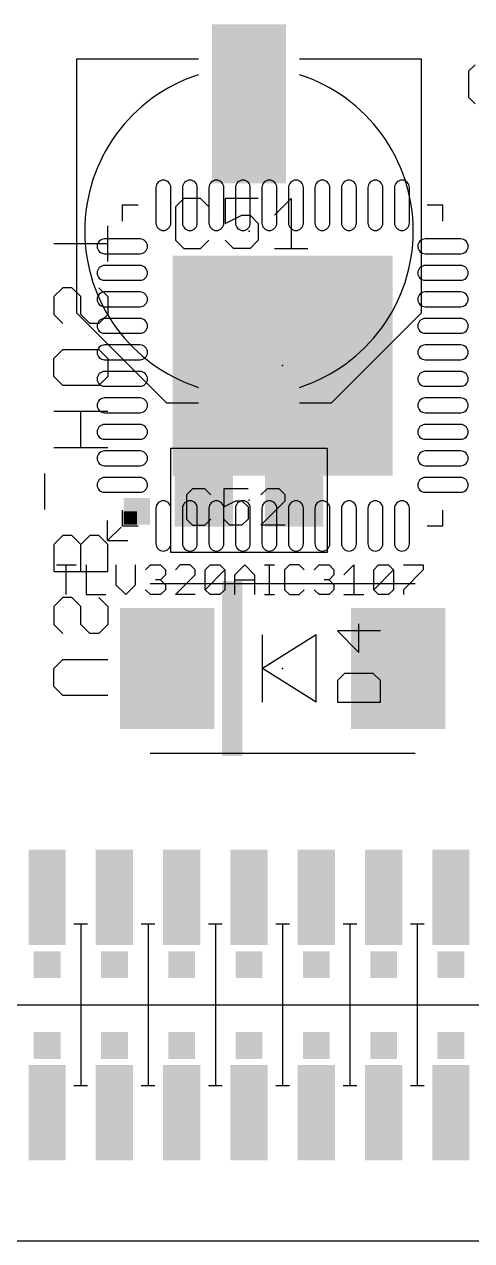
# Model space of a CAD drawing. Extents: x -7.7 to 78.5, y -0.3 to 53.5.
# Drawn here: x 7.19 to 15.63, y 0 to 22.95 of the extents above; entities that cross this region are included whole.
import ezdxf

# ---------------------------------------------------------------- set-up
doc = ezdxf.new("R2010")
doc.units = 0
for name, color, linetype in [('1', 22, 'CONTINUOUS'), ('16', 140, 'CONTINUOUS'), ('17', 82, 'CONTINUOUS'), ('20', 253, 'CONTINUOUS'), ('21', 253, 'CONTINUOUS'), ('22', 53, 'CONTINUOUS'), ('23', 253, 'CONTINUOUS'), ('24', 53, 'CONTINUOUS'), ('25', 253, 'CONTINUOUS'), ('26', 53, 'CONTINUOUS'), ('39', 22, 'CONTINUOUS')]:
    doc.layers.add(name, color=color, linetype=linetype)

# ---------------------------------------------------------------- blocks, each defined once
blk = doc.blocks.new('RECT')
blk.add_solid([(-0.5, -0.5), (0.5, -0.5), (-0.5, 0.5), (0.5, 0.5)])
blk = doc.blocks.new('RECT152000X44800R100')
blk.add_lwpolyline([(0.475, 0), (0.475, 0, 0.4142), (0.335, 0.14), (-0.335, 0.14, 0.4142), (-0.475, 0), (-0.475, 0, 0.4142), (-0.335, -0.14), (0.335, -0.14, 0.4142)], format="xyb", close=True)
blk = doc.blocks.new('SQUAREP')
blk.add_solid([(-0.5, -0.5), (0.5, -0.5), (-0.5, 0.5), (0.5, 0.5)])

msp = doc.modelspace()

# ---------------------------------------------------------------- linework, layer by layer
at = {"layer": '20'}
msp.add_line((0, 0), (63.391, 0), dxfattribs=at)
at = {"layer": '21'}
for p, q in [((8.18, 17.5), (8.18, 22.3)), ((8.18, 22.3), (10.48, 22.3)), ((12.38, 22.3), (14.68, 22.3)), ((14.68, 22.3), (14.68, 17.5)), ((9.88, 15.8), (8.18, 17.5)), ((14.68, 17.5), (12.98, 15.8)), ((10.48, 15.8), (9.88, 15.8)), ((12.98, 15.8), (12.38, 15.8)), ((9.565, 12.399), (14.565, 12.399)), ((12.7, 11.43), (11.684, 10.795)), ((11.684, 10.16), (11.684, 11.43)), ((12.7, 10.16), (12.7, 11.43)), ((12.7, 10.16), (11.684, 10.795)), ((14.565, 9.191), (9.565, 9.191)), ((8.255, 5.969), (8.128, 5.969)), ((8.382, 5.969), (8.255, 5.969)), ((8.255, 5.969), (8.255, 4.445)), ((9.525, 5.969), (9.398, 5.969)), ((9.652, 5.969), (9.525, 5.969)), ((9.525, 5.969), (9.525, 4.445)), ((10.795, 5.969), (10.668, 5.969)), ((10.922, 5.969), (10.795, 5.969)), ((10.795, 5.969), (10.795, 4.445)), ((12.065, 5.969), (11.938, 5.969)), ((12.192, 5.969), (12.065, 5.969)), ((12.065, 5.969), (12.065, 4.445)), ((13.335, 5.969), (13.208, 5.969)), ((13.462, 5.969), (13.335, 5.969)), ((13.335, 5.969), (13.335, 4.445)), ((14.605, 5.969), (14.478, 5.969)), ((14.732, 5.969), (14.605, 5.969)), ((14.605, 5.969), (14.605, 4.445)), ((8.255, 4.445), (6.985, 4.445)), ((9.525, 4.445), (8.255, 4.445)), ((8.255, 4.445), (8.255, 2.921)), ((10.795, 4.445), (9.525, 4.445)), ((9.525, 4.445), (9.525, 2.921)), ((12.065, 4.445), (10.795, 4.445)), ((10.795, 4.445), (10.795, 2.921)), ((13.335, 4.445), (12.065, 4.445)), ((12.065, 4.445), (12.065, 2.921)), ((14.605, 4.445), (13.335, 4.445)), ((13.335, 4.445), (13.335, 2.921)), ((15.875, 4.445), (14.605, 4.445)), ((14.605, 4.445), (14.605, 2.921)), ((8.255, 2.921), (8.128, 2.921)), ((8.382, 2.921), (8.255, 2.921)), ((9.525, 2.921), (9.398, 2.921)), ((9.652, 2.921), (9.525, 2.921)), ((10.795, 2.921), (10.668, 2.921)), ((10.922, 2.921), (10.795, 2.921)), ((12.065, 2.921), (11.938, 2.921)), ((12.192, 2.921), (12.065, 2.921)), ((13.335, 2.921), (13.208, 2.921)), ((13.462, 2.921), (13.335, 2.921)), ((14.605, 2.921), (14.478, 2.921)), ((14.732, 2.921), (14.605, 2.921))]:
    msp.add_line(p, q, dxfattribs=at)
for start, end in [(107.8503, 252.1497), (287.8503, 72.1497)]:
    msp.add_arc((11.43, 19.05), 3.0992, start, end, dxfattribs=at)
at = {"layer": '22'}
for p, q in [((9.34, 19.535), (9.04, 19.535)), ((9.04, 19.535), (9.04, 19.235)), ((15.09, 19.535), (14.79, 19.535)), ((15.09, 19.235), (15.09, 19.535)), ((9.04, 13.785), (9.04, 13.485)), ((15.09, 13.485), (15.09, 13.785)), ((8.763, 13.208), (8.763, 13.589)), ((9.017, 13.462), (8.763, 13.208)), ((9.04, 13.485), (9.34, 13.485)), ((14.79, 13.485), (15.09, 13.485)), ((8.763, 13.208), (9.144, 13.208))]:
    msp.add_line(p, q, dxfattribs=at)
at = {"layer": '23'}
for p in [(11.43, 19.05), (11.43, 13.97), (12.065, 10.795)]:
    msp.add_point(p, dxfattribs=at)
at = {"layer": '24'}
msp.add_point((12.065, 16.51), dxfattribs=at)
at = {"layer": '25'}
for p, q in [((15.6957, 22.1875), (15.5729, 22.0647)), ((15.5729, 22.0647), (15.5729, 21.5732)), ((15.5729, 21.5732), (15.6957, 21.4503)), ((10.1999, 19.6637), (10.0431, 19.5069)), ((10.5134, 19.6637), (10.1999, 19.6637)), ((10.6702, 19.5069), (10.5134, 19.6637)), ((11.6057, 19.6637), (10.9786, 19.6637)), ((10.9786, 19.6637), (10.9786, 19.1934)), ((11.9141, 19.3502), (12.2277, 19.6637)), ((12.2277, 19.6637), (12.2277, 18.7231)), ((10.0431, 19.5069), (10.0431, 18.8799)), ((10.9786, 19.1934), (11.2922, 19.3502)), ((11.2922, 19.3502), (11.4489, 19.3502)), ((11.4489, 19.3502), (11.6057, 19.1934)), ((11.6057, 19.1934), (11.6057, 18.8799)), ((10.0431, 18.8799), (10.1999, 18.7231)), ((10.5134, 18.7231), (10.6702, 18.8799)), ((11.1354, 18.7231), (10.9786, 18.8799)), ((11.6057, 18.8799), (11.4489, 18.7231)), ((10.1999, 18.7231), (10.5134, 18.7231)), ((11.4489, 18.7231), (11.1354, 18.7231)), ((11.9141, 18.7231), (12.5412, 18.7231)), ((10.3666, 14.1865), (10.2522, 14.0721)), ((10.2522, 14.0721), (10.2522, 13.6145)), ((10.5954, 14.1865), (10.3666, 14.1865)), ((10.7098, 14.0721), (10.5954, 14.1865)), ((11.4114, 14.1865), (10.9538, 14.1865)), ((10.9538, 14.1865), (10.9538, 13.8433)), ((11.7699, 14.1865), (11.6555, 14.0721)), ((11.9986, 14.1865), (11.7699, 14.1865)), ((12.113, 14.0721), (11.9986, 14.1865)), ((12.113, 13.9577), (12.113, 14.0721)), ((10.9538, 13.8433), (11.1826, 13.9577)), ((11.1826, 13.9577), (11.297, 13.9577)), ((11.297, 13.9577), (11.4114, 13.8433)), ((11.4114, 13.8433), (11.4114, 13.6145)), ((11.6555, 13.5001), (12.113, 13.9577)), ((10.2522, 13.6145), (10.3666, 13.5001)), ((10.5954, 13.5001), (10.7098, 13.6145)), ((11.0682, 13.5001), (10.9538, 13.6145)), ((11.4114, 13.6145), (11.297, 13.5001)), ((10.3666, 13.5001), (10.5954, 13.5001)), ((11.297, 13.5001), (11.0682, 13.5001)), ((12.113, 13.5001), (11.6555, 13.5001)), ((7.7955, 12.7491), (8.1683, 12.7491)), ((7.9819, 12.1898), (7.9819, 12.7491)), ((8.3568, 12.7491), (8.3568, 12.1898)), ((8.9181, 12.7491), (8.9181, 12.3762)), ((9.2909, 12.3762), (9.2909, 12.7491)), ((9.4794, 12.6559), (9.5726, 12.7491)), ((9.5726, 12.7491), (9.759, 12.7491)), ((9.759, 12.7491), (9.8522, 12.6559)), ((9.8522, 12.6559), (9.8522, 12.5627)), ((10.1339, 12.7491), (10.0407, 12.6559)), ((10.3203, 12.7491), (10.1339, 12.7491)), ((10.4135, 12.6559), (10.3203, 12.7491)), ((10.4135, 12.5627), (10.4135, 12.6559)), ((10.602, 12.6559), (10.6952, 12.7491)), ((10.602, 12.283), (10.602, 12.6559)), ((10.602, 12.283), (10.9748, 12.6559)), ((10.6952, 12.7491), (10.8816, 12.7491)), ((10.8816, 12.7491), (10.9748, 12.6559)), ((10.9748, 12.6559), (10.9748, 12.283)), ((11.1633, 12.5627), (11.3497, 12.7491)), ((11.3497, 12.7491), (11.5362, 12.5627)), ((11.7246, 12.7491), (11.911, 12.7491)), ((11.8178, 12.1898), (11.8178, 12.7491)), ((12.192, 12.7491), (12.0988, 12.6559)), ((12.0988, 12.6559), (12.0988, 12.283)), ((12.3785, 12.7491), (12.192, 12.7491)), ((12.4717, 12.6559), (12.3785, 12.7491)), ((12.6601, 12.6559), (12.7533, 12.7491)), ((12.7533, 12.7491), (12.9398, 12.7491)), ((12.9398, 12.7491), (13.033, 12.6559)), ((13.033, 12.6559), (13.033, 12.5627)), ((13.2214, 12.5627), (13.4079, 12.7491)), ((13.4079, 12.7491), (13.4079, 12.1898)), ((13.7828, 12.6559), (13.876, 12.7491)), ((13.7828, 12.283), (13.7828, 12.6559)), ((13.7828, 12.283), (14.1556, 12.6559)), ((13.876, 12.7491), (14.0624, 12.7491)), ((14.0624, 12.7491), (14.1556, 12.6559)), ((14.1556, 12.6559), (14.1556, 12.283)), ((14.3441, 12.7491), (14.7169, 12.7491)), ((14.7169, 12.6559), (14.3441, 12.283)), ((14.7169, 12.7491), (14.7169, 12.6559)), ((9.759, 12.4694), (9.6658, 12.4694)), ((9.8522, 12.5627), (9.759, 12.4694)), ((9.759, 12.4694), (9.8522, 12.3762)), ((10.0407, 12.1898), (10.4135, 12.5627)), ((11.1633, 12.1898), (11.1633, 12.5627)), ((11.1633, 12.4694), (11.5362, 12.4694)), ((11.5362, 12.5627), (11.5362, 12.1898)), ((12.9398, 12.4694), (12.8466, 12.4694)), ((13.033, 12.5627), (12.9398, 12.4694)), ((12.9398, 12.4694), (13.033, 12.3762)), ((8.3568, 12.1898), (8.7296, 12.1898)), ((8.9181, 12.3762), (9.1045, 12.1898)), ((9.1045, 12.1898), (9.2909, 12.3762)), ((9.5726, 12.1898), (9.4794, 12.283)), ((9.759, 12.1898), (9.5726, 12.1898)), ((9.8522, 12.283), (9.759, 12.1898)), ((9.8522, 12.3762), (9.8522, 12.283)), ((10.4135, 12.1898), (10.0407, 12.1898)), ((10.6952, 12.1898), (10.602, 12.283)), ((10.8816, 12.1898), (10.6952, 12.1898)), ((10.9748, 12.283), (10.8816, 12.1898)), ((11.7246, 12.1898), (11.911, 12.1898)), ((12.0988, 12.283), (12.192, 12.1898)), ((12.192, 12.1898), (12.3785, 12.1898)), ((12.3785, 12.1898), (12.4717, 12.283)), ((12.7533, 12.1898), (12.6601, 12.283)), ((12.9398, 12.1898), (12.7533, 12.1898)), ((13.033, 12.283), (12.9398, 12.1898)), ((13.033, 12.3762), (13.033, 12.283)), ((13.2214, 12.1898), (13.5943, 12.1898)), ((13.876, 12.1898), (13.7828, 12.283)), ((14.0624, 12.1898), (13.876, 12.1898)), ((14.1556, 12.283), (14.0624, 12.1898)), ((14.3441, 12.283), (14.3441, 12.1898)), ((13.9104, 11.5039), (13.0969, 11.5039)), ((13.0969, 11.5039), (13.5037, 11.0971)), ((13.5037, 11.0971), (13.5037, 11.6394)), ((13.2325, 10.7039), (13.0969, 10.5683)), ((13.0969, 10.5683), (13.0969, 10.1616)), ((13.7748, 10.7039), (13.2325, 10.7039)), ((13.9104, 10.5683), (13.7748, 10.7039)), ((13.9104, 10.1616), (13.9104, 10.5683)), ((13.0969, 10.1616), (13.9104, 10.1616))]:
    msp.add_line(p, q, dxfattribs=at)
at = {"layer": '26'}
for p, q in [((8.7639, 18.4728), (8.7639, 19.1507)), ((7.747, 18.8117), (8.7639, 18.8117)), ((7.9165, 17.9813), (7.747, 17.8118)), ((8.086, 17.9813), (7.9165, 17.9813)), ((8.2554, 17.8118), (8.086, 17.9813)), ((8.5944, 17.9813), (8.7639, 17.8118)), ((7.747, 17.8118), (7.747, 17.4729)), ((8.2554, 17.4729), (8.2554, 17.8118)), ((8.7639, 17.8118), (8.7639, 17.4729)), ((7.747, 17.4729), (7.9165, 17.3034)), ((8.4249, 17.3034), (8.2554, 17.4729)), ((8.7639, 17.4729), (8.5944, 17.3034)), ((8.5944, 17.3034), (8.4249, 17.3034)), ((7.747, 16.6424), (7.9165, 16.8119)), ((7.9165, 16.8119), (8.5944, 16.8119)), ((8.5944, 16.8119), (8.7639, 16.6424)), ((7.747, 16.3035), (7.747, 16.6424)), ((8.7639, 16.6424), (8.7639, 16.3035)), ((7.9165, 16.134), (7.747, 16.3035)), ((8.7639, 16.3035), (8.5944, 16.134)), ((8.5944, 16.134), (7.9165, 16.134)), ((8.7639, 15.6425), (7.747, 15.6425)), ((8.2554, 14.9646), (8.2554, 15.6425)), ((7.747, 14.9646), (8.7639, 14.9646)), ((7.5775, 13.7952), (7.5775, 14.4731)), ((7.9165, 13.3037), (7.747, 13.1342)), ((7.747, 13.1342), (7.747, 12.6258)), ((8.086, 13.3037), (7.9165, 13.3037)), ((8.2554, 13.1342), (8.086, 13.3037)), ((8.4249, 13.3037), (8.2554, 13.1342)), ((8.2554, 12.6258), (8.2554, 13.1342)), ((8.5944, 13.3037), (8.4249, 13.3037)), ((8.7639, 13.1342), (8.5944, 13.3037)), ((8.7639, 12.6258), (8.7639, 13.1342)), ((7.747, 12.6258), (8.7639, 12.6258)), ((7.9165, 12.1343), (7.747, 11.9648)), ((7.747, 11.9648), (7.747, 11.6259)), ((8.086, 12.1343), (7.9165, 12.1343)), ((8.2554, 11.9648), (8.086, 12.1343)), ((8.2554, 11.6259), (8.2554, 11.9648)), ((8.5944, 12.1343), (8.7639, 11.9648)), ((8.7639, 11.9648), (8.7639, 11.6259)), ((7.747, 11.6259), (7.9165, 11.4564)), ((8.4249, 11.4564), (8.2554, 11.6259)), ((8.7639, 11.6259), (8.5944, 11.4564)), ((8.5944, 11.4564), (8.4249, 11.4564)), ((7.747, 10.7954), (7.9165, 10.9649)), ((7.747, 10.4565), (7.747, 10.7954)), ((7.9165, 10.9649), (8.7639, 10.9649)), ((7.9165, 10.287), (7.747, 10.4565)), ((8.7639, 10.287), (7.9165, 10.287))]:
    msp.add_line(p, q, dxfattribs=at)
at = {"layer": '39'}
for p, q in [((9.957, 12.987), (9.957, 14.953)), ((9.957, 14.953), (12.903, 14.953)), ((12.903, 14.953), (12.903, 12.987)), ((12.903, 12.987), (9.957, 12.987))]:
    msp.add_line(p, q, dxfattribs=at)

# ---------------------------------------------------------------- block references
at = {"layer": '1', "rotation": 270}
for p, xscale, yscale in [((11.43, 21.45), 3, 1.4), ((11.43, 16.65), 3, 1.4), ((7.62, 6.477), 1.8, 0.7), ((8.89, 6.477), 1.8, 0.7), ((10.16, 6.477), 1.8, 0.7), ((11.43, 6.477), 1.8, 0.7), ((12.7, 6.477), 1.8, 0.7), ((13.97, 6.477), 1.8, 0.7), ((15.24, 6.477), 1.8, 0.7), ((7.62, 2.413), 1.8, 0.7), ((8.89, 2.413), 1.8, 0.7), ((10.16, 2.413), 1.8, 0.7), ((11.43, 2.413), 1.8, 0.7), ((12.7, 2.413), 1.8, 0.7), ((13.97, 2.413), 1.8, 0.7), ((15.24, 2.413), 1.8, 0.7)]:
    msp.add_blockref('RECT', p, dxfattribs=dict(at, xscale=xscale, yscale=yscale))
at = {"layer": '1', "xscale": 1.1, "rotation": 180}
for p in [(10.58, 13.97), (12.28, 13.97)]:
    msp.add_blockref('RECT', p, dxfattribs=at)
at = {"layer": '1', "xscale": 1.778, "yscale": 2.286}
for p in [(9.888, 10.795), (14.242, 10.795)]:
    msp.add_blockref('RECT', p, dxfattribs=at)
at = {"layer": '16'}
for p, rotation in [((9.815, 19.535), 270), ((10.315, 19.535), 270), ((10.815, 19.535), 270), ((11.315, 19.535), 270), ((11.815, 19.535), 270), ((12.315, 19.535), 270), ((12.815, 19.535), 270), ((13.315, 19.535), 270), ((13.815, 19.535), 270), ((14.315, 19.535), 270), ((15.09, 18.76), 180), ((15.09, 18.26), 180), ((15.09, 17.76), 180), ((15.09, 17.26), 180), ((15.09, 16.76), 180), ((15.09, 16.26), 180), ((15.09, 15.76), 180), ((15.09, 15.26), 180), ((15.09, 14.76), 180), ((15.09, 14.26), 180), ((9.815, 13.485), 90), ((10.315, 13.485), 90), ((10.815, 13.485), 90), ((11.315, 13.485), 90), ((11.815, 13.485), 90), ((12.315, 13.485), 90), ((12.815, 13.485), 90), ((13.315, 13.485), 90), ((13.815, 13.485), 90), ((14.315, 13.485), 90)]:
    msp.add_blockref('RECT152000X44800R100', p, dxfattribs=dict(at, rotation=rotation))
for p in [(9.04, 18.76), (9.04, 18.26), (9.04, 17.76), (9.04, 17.26), (9.04, 16.76), (9.04, 16.26), (9.04, 15.76), (9.04, 15.26), (9.04, 14.76), (9.04, 14.26)]:
    msp.add_blockref('RECT152000X44800R100', p, dxfattribs=at)
at = {"layer": '16', "xscale": 0.25, "yscale": 0.25}
msp.add_blockref('RECT', (9.19, 13.635), dxfattribs=at)
at = {"layer": '17', "xscale": 1.1, "yscale": 1.1}
for p in [(10.54, 18.035), (10.54, 18.035), (11.565, 18.035), (11.565, 18.035), (12.565, 18.035), (12.565, 18.035), (13.59, 18.035), (13.59, 18.035), (10.54, 16.985), (10.54, 16.985), (11.565, 16.985), (11.565, 16.985), (12.565, 16.985), (12.565, 16.985), (13.59, 16.985), (13.59, 16.985), (10.54, 16.035), (10.54, 16.035), (11.565, 16.035), (11.565, 16.035), (12.565, 16.035), (12.565, 16.035), (13.59, 16.035), (13.59, 16.035), (10.54, 14.985), (10.54, 14.985), (11.565, 14.985), (11.565, 14.985), (12.565, 14.985), (12.565, 14.985), (13.59, 14.985), (13.59, 14.985)]:
    msp.add_blockref('SQUAREP', p, dxfattribs=at)
at = {"layer": '21'}
for p, xscale, yscale in [((11.1125, 10.795), 0.381, 3.302), ((7.62, 5.207), 0.508, 0.508), ((8.89, 5.207), 0.508, 0.508), ((10.16, 5.207), 0.508, 0.508), ((11.43, 5.207), 0.508, 0.508), ((12.7, 5.207), 0.508, 0.508), ((13.97, 5.207), 0.508, 0.508), ((15.24, 5.207), 0.508, 0.508), ((7.62, 3.683), 0.508, 0.508), ((8.89, 3.683), 0.508, 0.508), ((10.16, 3.683), 0.508, 0.508), ((11.43, 3.683), 0.508, 0.508), ((12.7, 3.683), 0.508, 0.508), ((13.97, 3.683), 0.508, 0.508), ((15.24, 3.683), 0.508, 0.508)]:
    msp.add_blockref('RECT', p, dxfattribs=dict(at, xscale=xscale, yscale=yscale))
at = {"layer": '22', "xscale": 0.5, "yscale": 0.5}
msp.add_blockref('RECT', (9.315, 13.76), dxfattribs=at)

doc.saveas('drawing.dxf')
